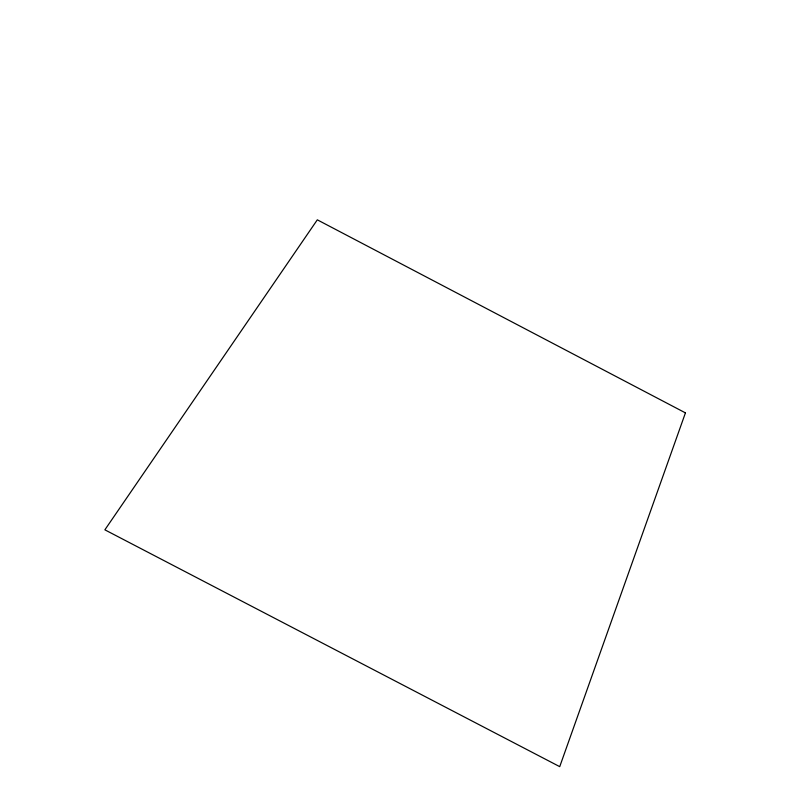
<?xml version="1.0" encoding="UTF-8"?>
<svg xmlns="http://www.w3.org/2000/svg" width="807" height="807" viewBox="0 0 807 807"><rect width="100%" height="100%" fill="white"/><g stroke="black" fill="none" stroke-linecap="round" stroke-linejoin="round"><path stroke-width="1.21" d="M685.436 412.881L559.725 766.65L104.87 529.826L317.312 219.827L685.436 412.881"/></g></svg>
